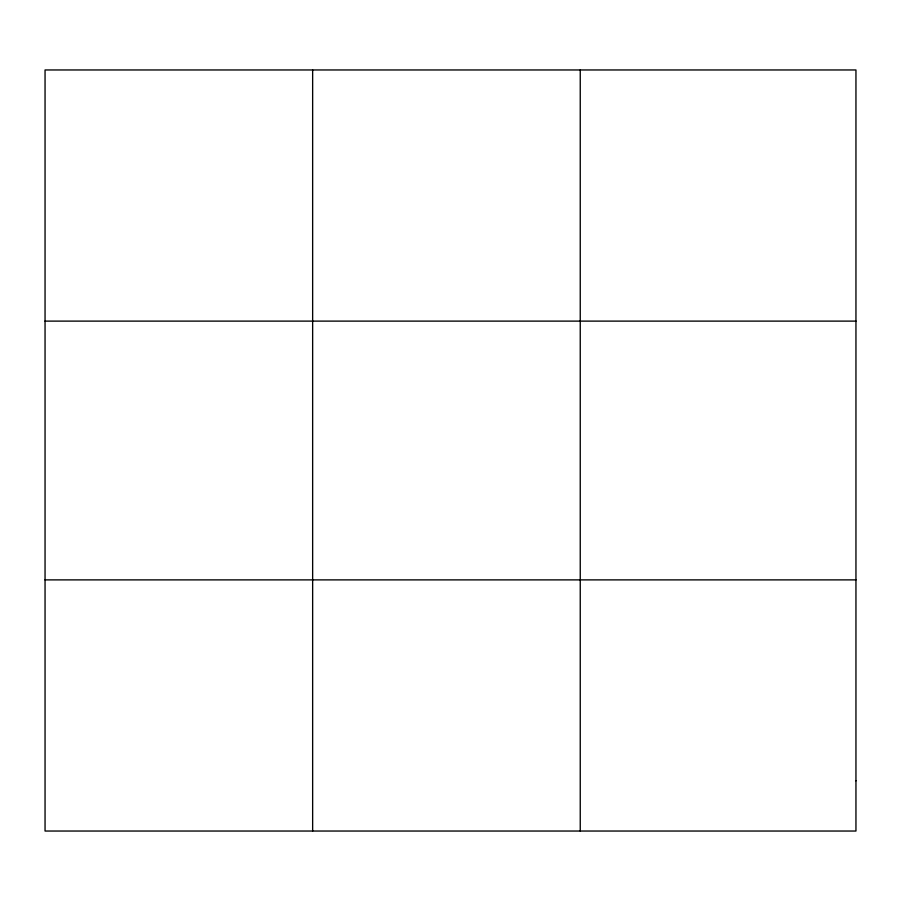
<?xml version="1.0" encoding="UTF-8"?>
<svg xmlns="http://www.w3.org/2000/svg" width="901" height="901" viewBox="0 0 901 901"><rect width="100%" height="100%" fill="white"/><g stroke="black" fill="none" stroke-linecap="round" stroke-linejoin="round"><path stroke-width="1.35" d="M312.647 69.963L312.647 831.037M580.244 69.963L580.244 831.037M45.05 321.116L855.95 321.116M45.05 579.884L855.95 579.884M855.95 780.807L855.95 831.037L45.05 831.037L45.05 69.963L855.95 69.963L855.95 780.807"/></g></svg>
